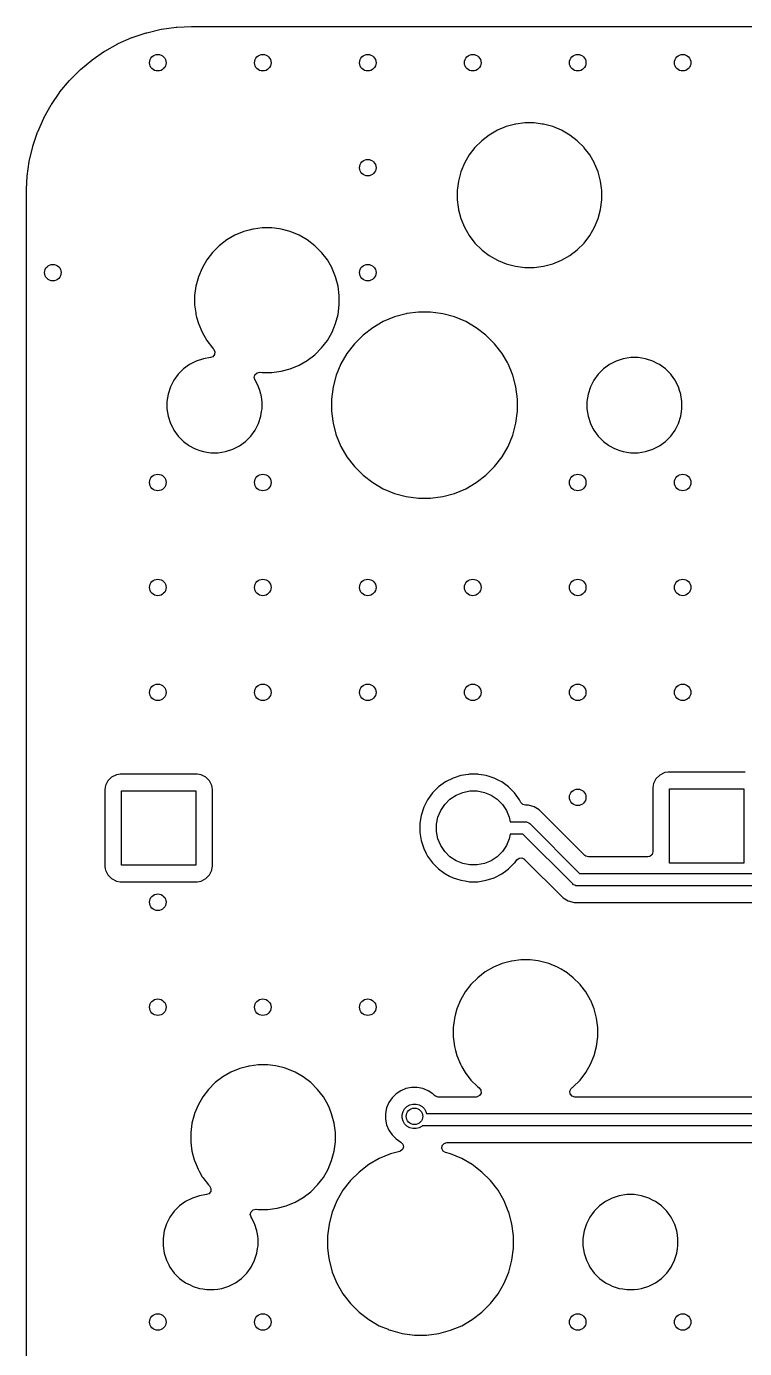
# Model space of a CAD drawing. Extents: x 2.6 to 14.2, y -9.4 to -3.8.
# Drawn here: x 2.558 to 3.242, y -5.056 to -3.796 of the extents above; entities that cross this region are included whole.
import ezdxf

# ---------------------------------------------------------------- set-up
doc = ezdxf.new("R2010")
doc.units = 0
doc.header["$MEASUREMENT"] = 0
doc.layers.add('BLACK', color=7, linetype='CONTINUOUS')

msp = doc.modelspace()

# ---------------------------------------------------------------- linework, layer by layer
at = {"layer": 'BLACK', "linetype": 'CONTINUOUS'}
for p, q in [((2.6589, -3.8065), (2.6722, -3.802)), ((2.6722, -3.802), (2.6726, -3.8019)), ((2.6726, -3.8019), (2.6864, -3.7986)), ((2.6864, -3.7986), (2.6868, -3.7986)), ((2.6868, -3.7986), (2.7008, -3.7966)), ((2.7008, -3.7966), (2.7012, -3.7966)), ((2.7012, -3.7966), (2.7154, -3.7959)), ((2.7154, -3.7959), (2.7156, -3.7959)), ((2.7156, -3.7959), (2.7192, -3.7959)), ((2.7192, -3.7959), (5.1783, -3.7959)), ((2.6328, -3.8194), (2.6451, -3.8125)), ((2.6451, -3.8125), (2.6455, -3.8123)), ((2.6455, -3.8123), (2.6584, -3.8066)), ((2.6584, -3.8066), (2.6589, -3.8065)), ((2.6096, -3.8369), (2.6205, -3.8279)), ((2.6205, -3.8279), (2.6208, -3.8276)), ((2.6208, -3.8276), (2.6324, -3.8196)), ((2.6324, -3.8196), (2.6328, -3.8194)), ((2.5993, -3.8471), (2.6093, -3.8372)), ((2.6093, -3.8372), (2.6096, -3.8369)), ((2.59, -3.8583), (2.599, -3.8475)), ((2.599, -3.8475), (2.5993, -3.8471)), ((2.5818, -3.8703), (2.5897, -3.8587)), ((2.5897, -3.8587), (2.59, -3.8583)), ((2.5747, -3.883), (2.5815, -3.8707)), ((2.5815, -3.8707), (2.5818, -3.8703)), ((2.5688, -3.8963), (2.5745, -3.8834)), ((2.5745, -3.8834), (2.5747, -3.883)), ((3.015, -3.8914), (3.0067, -3.8949)), ((3.0213, -3.8897), (3.015, -3.8914)), ((3.0238, -3.8891), (3.0213, -3.8897)), ((3.0242, -3.889), (3.0238, -3.8891)), ((3.0327, -3.8879), (3.0242, -3.889)), ((3.0417, -3.8879), (3.0327, -3.8879)), ((3.0327, -3.8879), (3.0327, -3.8879)), ((3.0492, -3.8889), (3.0417, -3.8879)), ((3.0417, -3.8879), (3.0417, -3.8879)), ((3.0507, -3.8891), (3.0492, -3.8889)), ((3.0594, -3.8914), (3.0507, -3.8891)), ((3.0678, -3.8949), (3.0594, -3.8914)), ((2.5641, -3.9101), (2.5686, -3.8967)), ((2.5686, -3.8967), (2.5688, -3.8963)), ((2.9917, -3.9049), (2.9853, -3.9113)), ((2.9989, -3.8994), (2.9917, -3.9049)), ((3.0067, -3.8949), (2.9989, -3.8994)), ((3.0067, -3.8949), (3.0067, -3.8949)), ((3.0756, -3.8994), (3.0678, -3.8949)), ((3.0678, -3.8949), (3.0678, -3.8949)), ((3.0828, -3.9049), (3.0756, -3.8994)), ((3.0892, -3.9113), (3.0828, -3.9049)), ((3.0828, -3.9049), (3.0828, -3.9049)), ((2.5608, -3.9242), (2.564, -3.9105)), ((2.564, -3.9105), (2.5641, -3.9101)), ((2.9853, -3.9113), (2.9798, -3.9184)), ((3.0894, -3.9116), (3.0892, -3.9113)), ((3.0892, -3.9113), (3.0892, -3.9113)), ((3.0892, -3.9113), (3.0892, -3.9113)), ((3.0947, -3.9184), (3.0894, -3.9116)), ((2.5588, -3.9386), (2.5607, -3.9247)), ((2.5607, -3.9247), (2.5608, -3.9242)), ((2.9753, -3.9263), (2.9718, -3.9346)), ((2.9798, -3.9184), (2.9753, -3.9263)), ((2.9753, -3.9263), (2.9753, -3.9263)), ((3.0992, -3.9263), (3.0947, -3.9184)), ((3.0947, -3.9184), (3.0947, -3.9184)), ((3.0947, -3.9184), (3.0947, -3.9184)), ((3.0993, -3.9266), (3.0992, -3.9263)), ((3.0992, -3.9263), (3.0992, -3.9263)), ((3.0992, -3.9263), (3.0992, -3.9263)), ((3.1026, -3.9346), (3.0993, -3.9266)), ((2.5585, -3.9441), (2.5587, -3.9391)), ((2.5587, -3.9391), (2.5588, -3.9386)), ((2.9695, -3.9433), (2.9683, -3.9523)), ((2.9718, -3.9346), (2.9695, -3.9433)), ((2.9695, -3.9433), (2.9695, -3.9433)), ((3.105, -3.9433), (3.1026, -3.9346)), ((3.1061, -3.9523), (3.105, -3.9433)), ((2.5581, -3.9519), (2.5585, -3.9441)), ((2.5581, -3.9523), (2.5581, -3.9519)), ((2.5581, -3.9519), (2.5581, -3.9519)), ((2.5581, -3.9533), (2.5581, -3.9523)), ((2.5581, -3.9535), (2.5581, -3.9533)), ((2.5581, -4.1532), (2.5581, -3.9535)), ((2.9683, -3.9523), (2.9683, -3.9613)), ((3.1061, -3.9526), (3.1061, -3.9523)), ((3.1061, -3.9613), (3.1061, -3.9526)), ((2.9683, -3.9613), (2.9692, -3.9682)), ((2.9692, -3.9682), (2.9695, -3.9703)), ((3.105, -3.9703), (3.1061, -3.9613)), ((2.9695, -3.9703), (2.9696, -3.9706)), ((2.9696, -3.9706), (2.9718, -3.979)), ((2.9718, -3.979), (2.9753, -3.9873)), ((3.0992, -3.9873), (3.1026, -3.979)), ((3.1026, -3.979), (3.105, -3.9703)), ((2.765, -3.9914), (2.7567, -3.9949)), ((2.7701, -3.99), (2.765, -3.9914)), ((2.7738, -3.9891), (2.7701, -3.99)), ((2.7742, -3.989), (2.7738, -3.9891)), ((2.7827, -3.9879), (2.7742, -3.989)), ((2.7917, -3.9879), (2.7827, -3.9879)), ((2.7827, -3.9879), (2.7827, -3.9879)), ((2.7992, -3.9889), (2.7917, -3.9879)), ((2.7917, -3.9879), (2.7917, -3.9879)), ((2.8007, -3.9891), (2.7992, -3.9889)), ((2.8094, -3.9914), (2.8007, -3.9891)), ((2.8178, -3.9949), (2.8094, -3.9914)), ((2.9753, -3.9873), (2.9753, -3.9873)), ((2.9753, -3.9873), (2.9798, -3.9952)), ((3.0947, -3.9952), (3.0992, -3.9873)), ((2.7417, -4.0049), (2.7353, -4.0113)), ((2.7489, -3.9994), (2.7417, -4.0049)), ((2.7567, -3.9949), (2.7489, -3.9994)), ((2.7567, -3.9949), (2.7567, -3.9949)), ((2.8256, -3.9994), (2.8178, -3.9949)), ((2.8178, -3.9949), (2.8178, -3.9949)), ((2.8328, -4.0049), (2.8256, -3.9994)), ((2.8392, -4.0113), (2.8328, -4.0049)), ((2.8328, -4.0049), (2.8328, -4.0049)), ((2.9798, -3.9952), (2.9853, -4.0023)), ((2.9853, -4.0023), (2.9853, -4.0023)), ((2.9853, -4.0023), (2.9917, -4.0087)), ((3.0828, -4.0087), (3.0892, -4.0023)), ((3.0892, -4.0023), (3.0947, -3.9952)), ((3.0892, -4.0023), (3.0892, -4.0023)), ((3.0892, -4.0023), (3.0892, -4.0023)), ((2.7298, -4.0184), (2.7253, -4.0263)), ((2.7353, -4.0113), (2.7298, -4.0184)), ((2.8394, -4.0116), (2.8392, -4.0113)), ((2.8392, -4.0113), (2.8392, -4.0113)), ((2.8392, -4.0113), (2.8392, -4.0113)), ((2.8447, -4.0184), (2.8394, -4.0116)), ((2.8492, -4.0263), (2.8447, -4.0184)), ((2.8447, -4.0184), (2.8447, -4.0184)), ((2.8447, -4.0184), (2.8447, -4.0184)), ((2.9917, -4.0087), (2.9917, -4.0087)), ((2.9917, -4.0087), (2.9917, -4.0087)), ((2.9917, -4.0087), (2.9921, -4.009)), ((2.9921, -4.009), (2.9989, -4.0142)), ((2.9989, -4.0142), (2.9989, -4.0142)), ((2.9989, -4.0142), (2.9989, -4.0142)), ((2.9989, -4.0142), (3.0067, -4.0187)), ((3.0067, -4.0187), (3.0067, -4.0187)), ((3.0067, -4.0187), (3.0067, -4.0187)), ((3.0067, -4.0187), (3.0074, -4.019)), ((3.0594, -4.0222), (3.0678, -4.0187)), ((3.0678, -4.0187), (3.0756, -4.0142)), ((3.0756, -4.0142), (3.0828, -4.0087)), ((3.0828, -4.0087), (3.0828, -4.0087)), ((3.0828, -4.0087), (3.0828, -4.0087)), ((2.7253, -4.0263), (2.7218, -4.0346)), ((2.7253, -4.0263), (2.7253, -4.0263)), ((2.8493, -4.0266), (2.8492, -4.0263)), ((2.8492, -4.0263), (2.8492, -4.0263)), ((2.8492, -4.0263), (2.8492, -4.0263)), ((2.8526, -4.0346), (2.8493, -4.0266)), ((3.0074, -4.019), (3.015, -4.0222)), ((3.015, -4.0222), (3.0238, -4.0245)), ((3.0238, -4.0245), (3.0327, -4.0257)), ((3.0327, -4.0257), (3.0327, -4.0257)), ((3.0327, -4.0257), (3.0417, -4.0257)), ((3.0417, -4.0257), (3.0507, -4.0245)), ((3.0417, -4.0257), (3.0417, -4.0257)), ((3.0507, -4.0245), (3.0594, -4.0222)), ((2.7195, -4.0433), (2.7183, -4.0523)), ((2.7218, -4.0346), (2.7195, -4.0433)), ((2.7195, -4.0433), (2.7195, -4.0433)), ((2.855, -4.0433), (2.8526, -4.0346)), ((2.8561, -4.0523), (2.855, -4.0433)), ((2.7183, -4.0523), (2.7183, -4.0613)), ((2.8561, -4.0613), (2.8561, -4.0523)), ((2.7183, -4.0613), (2.7193, -4.0688)), ((2.7193, -4.0688), (2.7195, -4.0703)), ((2.855, -4.0703), (2.8561, -4.0613)), ((2.9314, -4.0682), (2.9205, -4.0696)), ((2.943, -4.0682), (2.9314, -4.0682)), ((2.9314, -4.0682), (2.9314, -4.0682)), ((2.9526, -4.0695), (2.943, -4.0682)), ((2.943, -4.0682), (2.943, -4.0682)), ((2.7195, -4.0703), (2.7202, -4.073)), ((2.7202, -4.073), (2.7218, -4.079)), ((2.7218, -4.079), (2.7253, -4.0873)), ((2.8492, -4.0873), (2.8526, -4.079)), ((2.8526, -4.079), (2.855, -4.0703)), ((2.898, -4.0772), (2.8879, -4.083)), ((2.9087, -4.0727), (2.898, -4.0772)), ((2.898, -4.0772), (2.898, -4.0772)), ((2.9199, -4.0697), (2.9087, -4.0727)), ((2.9087, -4.0727), (2.9087, -4.0727)), ((2.9205, -4.0696), (2.9199, -4.0697)), ((2.9546, -4.0697), (2.9526, -4.0695)), ((2.9658, -4.0727), (2.9546, -4.0697)), ((2.9765, -4.0772), (2.9658, -4.0727)), ((2.9658, -4.0727), (2.9658, -4.0727)), ((2.9658, -4.0727), (2.9658, -4.0727)), ((2.9866, -4.083), (2.9765, -4.0772)), ((2.9765, -4.0772), (2.9765, -4.0772)), ((2.7253, -4.0873), (2.7253, -4.0873)), ((2.7253, -4.0873), (2.7298, -4.0952)), ((2.8447, -4.0952), (2.8492, -4.0873)), ((2.8787, -4.09), (2.8705, -4.0983)), ((2.8879, -4.083), (2.8787, -4.09)), ((2.8787, -4.09), (2.8787, -4.09)), ((2.9958, -4.09), (2.9866, -4.083)), ((3.004, -4.0983), (2.9958, -4.09)), ((2.9958, -4.09), (2.9958, -4.09)), ((2.7298, -4.0952), (2.7353, -4.1023)), ((2.7353, -4.1023), (2.7353, -4.1023)), ((2.7353, -4.1023), (2.7362, -4.1033)), ((2.7362, -4.1033), (2.7375, -4.1057)), ((2.7375, -4.1057), (2.7373, -4.1084)), ((2.8328, -4.1087), (2.8392, -4.1023)), ((2.8392, -4.1023), (2.8447, -4.0952)), ((2.8392, -4.1023), (2.8392, -4.1023)), ((2.8392, -4.1023), (2.8392, -4.1023)), ((2.8705, -4.0983), (2.8634, -4.1075)), ((2.8705, -4.0983), (2.8705, -4.0983)), ((3.0111, -4.1075), (3.004, -4.0983)), ((3.004, -4.0983), (3.004, -4.0983)), ((2.7135, -4.1181), (2.7077, -4.1222)), ((2.7198, -4.1148), (2.7135, -4.1181)), ((2.7266, -4.1126), (2.7198, -4.1148)), ((2.7198, -4.1148), (2.7198, -4.1148)), ((2.7335, -4.1115), (2.7266, -4.1126)), ((2.7357, -4.1106), (2.7335, -4.1115)), ((2.7373, -4.1084), (2.7357, -4.1106)), ((2.8094, -4.1222), (2.8178, -4.1187)), ((2.8178, -4.1187), (2.8256, -4.1142)), ((2.8256, -4.1142), (2.8328, -4.1087)), ((2.8328, -4.1087), (2.8328, -4.1087)), ((2.8328, -4.1087), (2.8328, -4.1087)), ((2.8576, -4.1175), (2.8532, -4.1283)), ((2.8634, -4.1075), (2.8576, -4.1175)), ((2.8576, -4.1175), (2.8576, -4.1175)), ((3.0162, -4.1163), (3.0111, -4.1075)), ((3.0169, -4.1175), (3.0162, -4.1163)), ((3.0194, -4.1235), (3.0169, -4.1175)), ((3.1135, -4.1181), (3.1077, -4.1222)), ((3.1198, -4.1148), (3.1135, -4.1181)), ((3.1266, -4.1126), (3.1198, -4.1148)), ((3.1198, -4.1148), (3.1198, -4.1148)), ((3.1337, -4.1115), (3.1266, -4.1126)), ((3.1408, -4.1115), (3.1337, -4.1115)), ((3.1337, -4.1115), (3.1337, -4.1115)), ((3.1478, -4.1126), (3.1408, -4.1115)), ((3.1408, -4.1115), (3.1408, -4.1115)), ((3.1546, -4.1148), (3.1478, -4.1126)), ((3.1589, -4.117), (3.1546, -4.1148)), ((3.1546, -4.1148), (3.1546, -4.1148)), ((3.161, -4.1181), (3.1589, -4.117)), ((3.1667, -4.1222), (3.161, -4.1181)), ((3.161, -4.1181), (3.161, -4.1181)), ((3.161, -4.1181), (3.161, -4.1181)), ((2.7027, -4.1273), (2.6985, -4.1331)), ((2.7077, -4.1222), (2.7027, -4.1273)), ((2.7027, -4.1273), (2.7027, -4.1273)), ((2.7077, -4.1222), (2.7077, -4.1222)), ((2.7751, -4.1306), (2.7757, -4.1279)), ((2.7759, -4.1329), (2.7751, -4.1306)), ((2.7757, -4.1279), (2.7777, -4.126)), ((2.7777, -4.126), (2.7804, -4.1254)), ((2.7804, -4.1254), (2.7806, -4.1254)), ((2.7806, -4.1254), (2.7827, -4.1257)), ((2.7827, -4.1257), (2.7827, -4.1257)), ((2.7827, -4.1257), (2.7917, -4.1257)), ((2.7917, -4.1257), (2.8007, -4.1245)), ((2.7917, -4.1257), (2.7917, -4.1257)), ((2.8007, -4.1245), (2.8094, -4.1222)), ((2.8532, -4.1283), (2.8502, -4.1394)), ((2.8532, -4.1283), (2.8532, -4.1283)), ((3.021, -4.1276), (3.0194, -4.1235)), ((3.0213, -4.1283), (3.021, -4.1276)), ((3.0243, -4.1395), (3.0213, -4.1283)), ((3.1027, -4.1273), (3.0985, -4.1331)), ((3.1077, -4.1222), (3.1027, -4.1273)), ((3.1027, -4.1273), (3.1027, -4.1273)), ((3.1077, -4.1222), (3.1077, -4.1222)), ((3.1718, -4.1273), (3.1667, -4.1222)), ((3.1667, -4.1222), (3.1667, -4.1222)), ((3.1749, -4.1315), (3.1718, -4.1273)), ((3.1718, -4.1273), (3.1718, -4.1273)), ((3.176, -4.1331), (3.1749, -4.1315)), ((2.6953, -4.1394), (2.6931, -4.1462)), ((2.6985, -4.1331), (2.6953, -4.1394)), ((2.6953, -4.1394), (2.6953, -4.1394)), ((2.776, -4.1331), (2.7759, -4.1329)), ((2.7759, -4.1329), (2.7759, -4.1329)), ((2.7771, -4.1352), (2.776, -4.1331)), ((2.776, -4.1331), (2.776, -4.1331)), ((2.776, -4.1331), (2.776, -4.1331)), ((2.7792, -4.1394), (2.7771, -4.1352)), ((2.7803, -4.1428), (2.7792, -4.1394)), ((2.7792, -4.1394), (2.7792, -4.1394)), ((2.7814, -4.1462), (2.7803, -4.1428)), ((2.8501, -4.1395), (2.8486, -4.151)), ((2.8502, -4.1394), (2.8501, -4.1395)), ((2.8501, -4.1395), (2.8501, -4.1395)), ((3.0258, -4.151), (3.0243, -4.1395)), ((3.0953, -4.1394), (3.0931, -4.1462)), ((3.0985, -4.1331), (3.0953, -4.1394)), ((3.0953, -4.1394), (3.0953, -4.1394)), ((3.1771, -4.1352), (3.176, -4.1331)), ((3.1792, -4.1394), (3.1771, -4.1352)), ((3.1803, -4.1428), (3.1792, -4.1394)), ((3.1792, -4.1394), (3.1792, -4.1394)), ((3.1814, -4.1462), (3.1803, -4.1428)), ((2.5581, -4.3442), (2.5581, -4.1532)), ((2.6931, -4.1462), (2.6919, -4.1532)), ((2.6919, -4.1532), (2.6919, -4.1604)), ((2.7815, -4.147), (2.7814, -4.1462)), ((2.7822, -4.151), (2.7815, -4.147)), ((2.7823, -4.1516), (2.7822, -4.151)), ((2.7825, -4.1532), (2.7823, -4.1516)), ((2.7825, -4.1604), (2.7825, -4.1532)), ((2.8486, -4.151), (2.8486, -4.1626)), ((3.0258, -4.1532), (3.0258, -4.151)), ((3.0258, -4.1626), (3.0258, -4.1532)), ((3.0931, -4.1462), (3.0919, -4.1532)), ((3.0919, -4.1532), (3.0919, -4.1604)), ((3.1815, -4.147), (3.1814, -4.1462)), ((3.1825, -4.1532), (3.1815, -4.147)), ((3.1825, -4.1535), (3.1825, -4.1532)), ((3.1825, -4.1604), (3.1825, -4.1535)), ((2.6919, -4.1604), (2.6931, -4.1674)), ((2.6931, -4.1674), (2.6953, -4.1742)), ((2.7792, -4.1742), (2.7814, -4.1674)), ((2.7814, -4.1674), (2.7821, -4.1629)), ((2.7821, -4.1629), (2.7825, -4.1604)), ((2.8486, -4.1626), (2.8499, -4.1722)), ((3.0243, -4.1741), (3.0258, -4.1626)), ((3.0919, -4.1604), (3.0931, -4.1674)), ((3.0931, -4.1674), (3.0953, -4.1742)), ((3.1792, -4.1742), (3.1814, -4.1674)), ((3.1814, -4.1674), (3.1821, -4.1629)), ((3.1821, -4.1629), (3.1825, -4.1604)), ((2.6953, -4.1742), (2.6953, -4.1742)), ((2.6953, -4.1742), (2.6971, -4.1779)), ((2.6971, -4.1779), (2.6977, -4.179)), ((2.6977, -4.179), (2.6985, -4.1805)), ((2.6985, -4.1805), (2.7027, -4.1863)), ((2.7718, -4.1863), (2.776, -4.1805)), ((2.776, -4.1805), (2.7792, -4.1742)), ((2.8499, -4.1722), (2.8501, -4.1741)), ((2.8501, -4.1741), (2.8529, -4.1845)), ((3.0213, -4.1853), (3.0243, -4.1741)), ((3.0953, -4.1742), (3.0953, -4.1742)), ((3.0953, -4.1742), (3.0971, -4.1779)), ((3.0971, -4.1779), (3.0977, -4.179)), ((3.0977, -4.179), (3.0985, -4.1805)), ((3.0985, -4.1805), (3.1027, -4.1863)), ((3.1718, -4.1863), (3.176, -4.1805)), ((3.176, -4.1805), (3.1792, -4.1742)), ((2.7027, -4.1863), (2.7027, -4.1863)), ((2.7027, -4.1863), (2.7077, -4.1913)), ((2.7077, -4.1913), (2.7077, -4.1913)), ((2.7077, -4.1913), (2.7125, -4.1948)), ((2.7125, -4.1948), (2.7135, -4.1955)), ((2.761, -4.1955), (2.7667, -4.1913)), ((2.7667, -4.1913), (2.7718, -4.1863)), ((2.8529, -4.1845), (2.8532, -4.1853)), ((2.8532, -4.1853), (2.8532, -4.1853)), ((2.8532, -4.1853), (2.8576, -4.1961)), ((3.0169, -4.1961), (3.0213, -4.1853)), ((3.1027, -4.1863), (3.1027, -4.1863)), ((3.1027, -4.1863), (3.1077, -4.1913)), ((3.1077, -4.1913), (3.1077, -4.1913)), ((3.1077, -4.1913), (3.1125, -4.1948)), ((3.1125, -4.1948), (3.1135, -4.1955)), ((3.161, -4.1955), (3.1667, -4.1913)), ((3.1667, -4.1913), (3.1718, -4.1863)), ((2.7135, -4.1955), (2.7176, -4.1977)), ((2.7176, -4.1977), (2.7198, -4.1988)), ((2.7198, -4.1988), (2.7198, -4.1988)), ((2.7198, -4.1988), (2.7232, -4.1999)), ((2.7232, -4.1999), (2.7266, -4.201)), ((2.7266, -4.201), (2.7299, -4.2015)), ((2.7299, -4.2015), (2.7337, -4.2021)), ((2.7337, -4.2021), (2.7337, -4.2021)), ((2.7337, -4.2021), (2.7408, -4.2021)), ((2.7408, -4.2021), (2.7442, -4.2016)), ((2.7442, -4.2016), (2.7478, -4.201)), ((2.7478, -4.201), (2.7546, -4.1988)), ((2.7546, -4.1988), (2.761, -4.1955)), ((2.8576, -4.1961), (2.8576, -4.1961)), ((2.8576, -4.1961), (2.8634, -4.2061)), ((2.8634, -4.2061), (2.8705, -4.2153)), ((3.004, -4.2153), (3.0111, -4.2061)), ((3.0111, -4.2061), (3.0169, -4.1961)), ((3.1135, -4.1955), (3.1176, -4.1977)), ((3.1176, -4.1977), (3.1198, -4.1988)), ((3.1198, -4.1988), (3.1198, -4.1988)), ((3.1198, -4.1988), (3.1232, -4.1999)), ((3.1232, -4.1999), (3.1266, -4.201)), ((3.1266, -4.201), (3.1299, -4.2015)), ((3.1299, -4.2015), (3.1337, -4.2021)), ((3.1337, -4.2021), (3.1337, -4.2021)), ((3.1337, -4.2021), (3.1408, -4.2021)), ((3.1408, -4.2021), (3.1442, -4.2016)), ((3.1442, -4.2016), (3.1478, -4.201)), ((3.1478, -4.201), (3.1546, -4.1988)), ((3.1546, -4.1988), (3.161, -4.1955)), ((2.8705, -4.2153), (2.8705, -4.2153)), ((2.8705, -4.2153), (2.8787, -4.2236)), ((2.9958, -4.2236), (3.004, -4.2153)), ((2.8787, -4.2236), (2.8787, -4.2236)), ((2.8787, -4.2236), (2.8879, -4.2306)), ((2.8879, -4.2306), (2.898, -4.2364)), ((2.9765, -4.2364), (2.9866, -4.2306)), ((2.9866, -4.2306), (2.9958, -4.2236)), ((2.898, -4.2364), (2.898, -4.2364)), ((2.898, -4.2364), (2.898, -4.2364)), ((2.898, -4.2364), (2.9087, -4.2409)), ((2.9087, -4.2409), (2.9199, -4.2439)), ((2.9199, -4.2439), (2.9314, -4.2454)), ((2.9314, -4.2454), (2.9314, -4.2454)), ((2.9314, -4.2454), (2.943, -4.2454)), ((2.943, -4.2454), (2.9546, -4.2439)), ((2.943, -4.2454), (2.943, -4.2454)), ((2.9546, -4.2439), (2.9658, -4.2409)), ((2.9658, -4.2409), (2.9765, -4.2364)), ((2.5581, -4.523), (2.5581, -4.3442)), ((2.6437, -4.5091), (2.6392, -4.5113)), ((2.6443, -4.509), (2.6437, -4.5091)), ((2.6473, -4.5085), (2.6443, -4.509)), ((2.7207, -4.5085), (2.6473, -4.5085)), ((2.7244, -4.5091), (2.7207, -4.5085)), ((2.725, -4.5094), (2.7244, -4.5091)), ((2.7288, -4.5113), (2.725, -4.5094)), ((2.972, -4.5097), (2.9644, -4.5122)), ((2.979, -4.5086), (2.972, -4.5097)), ((2.98, -4.5085), (2.979, -4.5086)), ((2.988, -4.5085), (2.98, -4.5085)), ((2.9891, -4.5086), (2.988, -4.5085)), ((2.996, -4.5097), (2.9891, -4.5086)), ((3.0037, -4.5122), (2.996, -4.5097)), ((3.1613, -4.5094), (3.1577, -4.5129)), ((3.1657, -4.5071), (3.1613, -4.5094)), ((3.1613, -4.5094), (3.1613, -4.5094)), ((3.1613, -4.5094), (3.1613, -4.5094)), ((3.1662, -4.507), (3.1657, -4.5071)), ((3.1694, -4.5065), (3.1662, -4.507)), ((3.2427, -4.5065), (3.1694, -4.5065)), ((2.6334, -4.5193), (2.6328, -4.523)), ((2.6357, -4.5149), (2.6334, -4.5193)), ((2.6392, -4.5113), (2.6357, -4.5149)), ((2.6357, -4.5149), (2.6357, -4.5149)), ((2.6392, -4.5113), (2.6392, -4.5113)), ((2.6392, -4.5113), (2.6392, -4.5113)), ((2.7324, -4.5149), (2.7288, -4.5113)), ((2.7288, -4.5113), (2.7288, -4.5113)), ((2.7288, -4.5113), (2.7288, -4.5113)), ((2.7346, -4.5193), (2.7324, -4.5149)), ((2.7324, -4.5149), (2.7324, -4.5149)), ((2.7324, -4.5149), (2.7324, -4.5149)), ((2.7352, -4.523), (2.7346, -4.5193)), ((2.9507, -4.5206), (2.945, -4.5263)), ((2.9572, -4.5159), (2.9507, -4.5206)), ((2.9644, -4.5122), (2.9572, -4.5159)), ((3.0081, -4.5145), (3.0037, -4.5122)), ((3.0109, -4.5159), (3.0081, -4.5145)), ((3.0174, -4.5206), (3.0109, -4.5159)), ((3.0109, -4.5159), (3.0109, -4.5159)), ((3.0109, -4.5159), (3.0109, -4.5159)), ((3.0231, -4.5263), (3.0174, -4.5206)), ((3.1555, -4.5173), (3.1549, -4.521)), ((3.1549, -4.521), (3.1549, -4.521)), ((3.1549, -4.521), (3.1549, -4.521)), ((3.1549, -4.521), (3.1549, -4.5537)), ((3.1573, -4.5136), (3.1555, -4.5173)), ((3.1577, -4.5129), (3.1573, -4.5136)), ((3.1577, -4.5129), (3.1577, -4.5129)), ((3.1577, -4.5129), (3.1577, -4.5129)), ((3.1706, -4.5931), (3.1706, -4.5223)), ((3.1706, -4.5223), (3.2415, -4.5223)), ((3.2415, -4.5223), (3.2415, -4.5931)), ((2.5581, -4.9508), (2.5581, -4.523)), ((2.6328, -4.523), (2.6328, -4.5964)), ((2.6486, -4.5951), (2.6486, -4.5242)), ((2.6486, -4.5242), (2.7195, -4.5242)), ((2.7195, -4.5242), (2.7195, -4.5951)), ((2.7352, -4.5556), (2.7352, -4.523)), ((2.9402, -4.5328), (2.9366, -4.54)), ((2.945, -4.5263), (2.9402, -4.5328)), ((2.9566, -4.5372), (2.9615, -4.5323)), ((2.9615, -4.5323), (2.9673, -4.5284)), ((2.9673, -4.5284), (2.9737, -4.5258)), ((2.9737, -4.5258), (2.9805, -4.5244)), ((2.9805, -4.5244), (2.9875, -4.5244)), ((2.9875, -4.5244), (2.9943, -4.5258)), ((2.9943, -4.5258), (3.0007, -4.5284)), ((3.0007, -4.5284), (3.0065, -4.5323)), ((3.0065, -4.5323), (3.0114, -4.5372)), ((3.0278, -4.5328), (3.0231, -4.5263)), ((3.0291, -4.5353), (3.0278, -4.5328)), ((3.0308, -4.5372), (3.0291, -4.5353)), ((2.9341, -4.5477), (2.9332, -4.5531)), ((2.9366, -4.54), (2.9341, -4.5477)), ((2.9501, -4.5494), (2.9528, -4.543)), ((2.9528, -4.543), (2.9566, -4.5372)), ((3.0114, -4.5372), (3.0153, -4.543)), ((3.0153, -4.543), (3.0179, -4.5494)), ((3.0334, -4.538), (3.0308, -4.5372)), ((3.0362, -4.538), (3.0334, -4.538)), ((3.0374, -4.5383), (3.0362, -4.538)), ((3.0362, -4.538), (3.0362, -4.538)), ((3.0407, -4.5392), (3.0374, -4.5383)), ((3.0417, -4.5395), (3.0407, -4.5392)), ((3.0407, -4.5392), (3.0407, -4.5392)), ((3.0466, -4.5423), (3.0417, -4.5395)), ((3.0417, -4.5395), (3.0417, -4.5395)), ((3.0901, -4.5858), (3.0466, -4.5423)), ((3.0466, -4.5423), (3.0466, -4.5423)), ((2.7352, -4.5964), (2.7352, -4.5556)), ((2.9332, -4.5531), (2.9328, -4.5556)), ((2.9328, -4.5556), (2.9328, -4.5637)), ((2.9488, -4.5562), (2.9501, -4.5494)), ((2.9488, -4.5632), (2.9488, -4.5562)), ((3.0179, -4.5494), (3.0188, -4.5538)), ((3.0188, -4.5538), (3.0333, -4.5538)), ((3.0333, -4.5538), (3.0345, -4.5539)), ((3.0345, -4.5539), (3.0352, -4.5542)), ((3.0352, -4.5542), (3.0366, -4.5548)), ((3.0366, -4.5548), (3.0375, -4.5555)), ((3.0375, -4.5555), (3.085, -4.603)), ((3.1549, -4.5537), (3.1549, -4.5824)), ((2.9328, -4.5637), (2.9329, -4.5641)), ((2.9329, -4.5641), (2.9341, -4.5717)), ((2.9341, -4.5717), (2.9366, -4.5793)), ((2.9501, -4.57), (2.9488, -4.5632)), ((2.9528, -4.5764), (2.9501, -4.57)), ((3.0179, -4.57), (3.0153, -4.5764)), ((3.0188, -4.5656), (3.0179, -4.57)), ((3.0309, -4.5656), (3.0188, -4.5656)), ((3.0784, -4.6131), (3.0309, -4.5656)), ((2.9366, -4.5793), (2.9389, -4.5839)), ((2.9389, -4.5839), (2.9402, -4.5865)), ((2.9566, -4.5822), (2.9528, -4.5764)), ((2.9615, -4.5871), (2.9566, -4.5822)), ((3.0114, -4.5822), (3.0065, -4.5871)), ((3.0153, -4.5764), (3.0114, -4.5822)), ((3.0909, -4.5865), (3.0901, -4.5858)), ((3.1541, -4.585), (3.152, -4.5868)), ((3.1549, -4.5824), (3.1541, -4.585)), ((2.6328, -4.5964), (2.6332, -4.5985)), ((2.6332, -4.5985), (2.6334, -4.6)), ((2.7195, -4.5951), (2.6486, -4.5951)), ((2.7346, -4.6), (2.7351, -4.5971)), ((2.7351, -4.5971), (2.7352, -4.5964)), ((2.9402, -4.5865), (2.9402, -4.5865)), ((2.9402, -4.5865), (2.945, -4.593)), ((2.945, -4.593), (2.9507, -4.5987)), ((2.9673, -4.5909), (2.9615, -4.5871)), ((2.9737, -4.5936), (2.9673, -4.5909)), ((2.9805, -4.5949), (2.9737, -4.5936)), ((2.9875, -4.5949), (2.9805, -4.5949)), ((2.9943, -4.5936), (2.9875, -4.5949)), ((3.0007, -4.5909), (2.9943, -4.5936)), ((3.0065, -4.5871), (3.0007, -4.5909)), ((3.0174, -4.5987), (3.0231, -4.593)), ((3.0231, -4.593), (3.0232, -4.5928)), ((3.0232, -4.5928), (3.0239, -4.5919)), ((3.0239, -4.5919), (3.0252, -4.5902)), ((3.0252, -4.5902), (3.0273, -4.5885)), ((3.0273, -4.5885), (3.0301, -4.5883)), ((3.0301, -4.5883), (3.0325, -4.5895)), ((3.0325, -4.5895), (3.0326, -4.5896)), ((3.0326, -4.5896), (3.0693, -4.6263)), ((3.0936, -4.5873), (3.0909, -4.5865)), ((3.15, -4.5873), (3.0936, -4.5873)), ((3.152, -4.5868), (3.15, -4.5873)), ((3.2415, -4.5931), (3.1706, -4.5931)), ((2.6334, -4.6), (2.6357, -4.6045)), ((2.6357, -4.6045), (2.6357, -4.6045)), ((2.6357, -4.6045), (2.6357, -4.6045)), ((2.6357, -4.6045), (2.6392, -4.608)), ((2.6392, -4.608), (2.6392, -4.608)), ((2.6392, -4.608), (2.6392, -4.608)), ((2.6392, -4.608), (2.6437, -4.6103)), ((2.6437, -4.6103), (2.6437, -4.6103)), ((2.6437, -4.6103), (2.6473, -4.6109)), ((2.6473, -4.6109), (2.6473, -4.6109)), ((2.6473, -4.6109), (2.7207, -4.6109)), ((2.7207, -4.6109), (2.7244, -4.6103)), ((2.7244, -4.6103), (2.7288, -4.608)), ((2.7288, -4.608), (2.7324, -4.6045)), ((2.7324, -4.6045), (2.7346, -4.6)), ((2.7346, -4.6), (2.7346, -4.6)), ((2.7346, -4.6), (2.7346, -4.6)), ((2.9507, -4.5987), (2.9567, -4.6031)), ((2.9567, -4.6031), (2.9572, -4.6035)), ((2.9572, -4.6035), (2.9612, -4.6055)), ((2.9612, -4.6055), (2.9644, -4.6071)), ((2.9644, -4.6071), (2.9644, -4.6071)), ((2.9644, -4.6071), (2.9644, -4.6071)), ((2.9644, -4.6071), (2.9678, -4.6083)), ((2.9678, -4.6083), (2.972, -4.6096)), ((2.972, -4.6096), (2.976, -4.6102)), ((2.976, -4.6102), (2.98, -4.6109)), ((2.98, -4.6109), (2.98, -4.6109)), ((2.98, -4.6109), (2.988, -4.6109)), ((2.988, -4.6109), (2.996, -4.6096)), ((2.988, -4.6109), (2.988, -4.6109)), ((2.996, -4.6096), (3.0037, -4.6071)), ((3.0037, -4.6071), (3.0109, -4.6035)), ((3.0109, -4.6035), (3.0156, -4.6)), ((3.0156, -4.6), (3.0174, -4.5987)), ((3.0174, -4.5987), (3.0174, -4.5987)), ((3.0174, -4.5987), (3.0174, -4.5987)), ((3.085, -4.603), (3.4031, -4.603)), ((3.0793, -4.6139), (3.0784, -4.6131)), ((3.0803, -4.6143), (3.0793, -4.6139)), ((3.0814, -4.6147), (3.0803, -4.6143)), ((3.0826, -4.6149), (3.0814, -4.6147)), ((3.4055, -4.6149), (3.0826, -4.6149)), ((3.0693, -4.6263), (3.0742, -4.6291)), ((3.0742, -4.6291), (3.0797, -4.6306)), ((3.0797, -4.6306), (3.0797, -4.6306)), ((3.0797, -4.6306), (3.0797, -4.6306)), ((3.0797, -4.6306), (3.4084, -4.6306)), ((3.02, -4.6866), (3.0188, -4.6869)), ((3.0204, -4.6866), (3.02, -4.6866)), ((3.0289, -4.6854), (3.0204, -4.6866)), ((3.038, -4.6854), (3.0289, -4.6854)), ((3.0289, -4.6854), (3.0289, -4.6854)), ((3.0454, -4.6864), (3.038, -4.6854)), ((3.038, -4.6854), (3.038, -4.6854)), ((3.0469, -4.6866), (3.0454, -4.6864)), ((3.0556, -4.6889), (3.0469, -4.6866)), ((2.9951, -4.6969), (2.9879, -4.7024)), ((3.0029, -4.6924), (2.9951, -4.6969)), ((3.0112, -4.6889), (3.0029, -4.6924)), ((3.0029, -4.6924), (3.0029, -4.6924)), ((3.0188, -4.6869), (3.0112, -4.6889)), ((3.064, -4.6924), (3.0556, -4.6889)), ((3.0673, -4.6943), (3.064, -4.6924)), ((3.064, -4.6924), (3.064, -4.6924)), ((3.0717, -4.6969), (3.0673, -4.6943)), ((3.0718, -4.6969), (3.0717, -4.6969)), ((3.079, -4.7024), (3.0718, -4.6969)), ((2.9815, -4.7088), (2.976, -4.716)), ((2.9879, -4.7024), (2.9815, -4.7088)), ((3.0854, -4.7088), (3.079, -4.7024)), ((3.079, -4.7024), (3.079, -4.7024)), ((3.0862, -4.7098), (3.0854, -4.7088)), ((3.0854, -4.7088), (3.0854, -4.7088)), ((3.0854, -4.7088), (3.0854, -4.7088)), ((3.0909, -4.716), (3.0862, -4.7098)), ((2.9715, -4.7238), (2.968, -4.7321)), ((2.976, -4.716), (2.9715, -4.7238)), ((2.9715, -4.7238), (2.9715, -4.7238)), ((3.0954, -4.7238), (3.0909, -4.716)), ((3.0909, -4.716), (3.0909, -4.716)), ((3.0909, -4.716), (3.0909, -4.716)), ((3.0956, -4.7242), (3.0954, -4.7238)), ((3.0954, -4.7238), (3.0954, -4.7238)), ((3.0954, -4.7238), (3.0954, -4.7238)), ((3.0988, -4.7321), (3.0956, -4.7242)), ((2.9668, -4.7367), (2.9657, -4.7409)), ((2.968, -4.7321), (2.9668, -4.7367)), ((3.1012, -4.7409), (3.0988, -4.7321)), ((2.9657, -4.7412), (2.9645, -4.7498)), ((2.9657, -4.7409), (2.9657, -4.7412)), ((3.1024, -4.7498), (3.1012, -4.7409)), ((2.9645, -4.7498), (2.9645, -4.7589)), ((2.9645, -4.7589), (2.9651, -4.7633)), ((3.1012, -4.7678), (3.1024, -4.7589)), ((3.1024, -4.7589), (3.1024, -4.7498)), ((2.9651, -4.7633), (2.9657, -4.7678)), ((2.9657, -4.7678), (2.9667, -4.7717)), ((2.9667, -4.7717), (2.968, -4.7765)), ((3.0988, -4.7765), (3.1012, -4.7678)), ((2.7688, -4.7869), (2.7612, -4.7889)), ((2.77, -4.7866), (2.7688, -4.7869)), ((2.7704, -4.7866), (2.77, -4.7866)), ((2.7789, -4.7854), (2.7704, -4.7866)), ((2.788, -4.7854), (2.7789, -4.7854)), ((2.7789, -4.7854), (2.7789, -4.7854)), ((2.7954, -4.7864), (2.788, -4.7854)), ((2.788, -4.7854), (2.788, -4.7854)), ((2.7969, -4.7866), (2.7954, -4.7864)), ((2.8035, -4.7884), (2.7969, -4.7866)), ((2.968, -4.7765), (2.9715, -4.7849)), ((2.9715, -4.7849), (2.9715, -4.7849)), ((2.9715, -4.7849), (2.9729, -4.7873)), ((2.9729, -4.7873), (2.976, -4.7927)), ((3.0909, -4.7927), (3.0954, -4.7849)), ((3.0954, -4.7849), (3.0988, -4.7765)), ((2.7451, -4.7969), (2.7379, -4.8024)), ((2.7529, -4.7924), (2.7451, -4.7969)), ((2.7612, -4.7889), (2.7529, -4.7924)), ((2.7529, -4.7924), (2.7529, -4.7924)), ((2.8056, -4.7889), (2.8035, -4.7884)), ((2.814, -4.7924), (2.8056, -4.7889)), ((2.8218, -4.7969), (2.814, -4.7924)), ((2.814, -4.7924), (2.814, -4.7924)), ((2.829, -4.8024), (2.8218, -4.7969)), ((2.976, -4.7927), (2.976, -4.7927)), ((2.976, -4.7927), (2.9815, -4.7999)), ((2.9815, -4.7999), (2.9815, -4.7999)), ((2.9815, -4.7999), (2.9879, -4.8063)), ((3.079, -4.8063), (3.0854, -4.7999)), ((3.0854, -4.7999), (3.0909, -4.7927)), ((3.0854, -4.7999), (3.0854, -4.7999)), ((3.0854, -4.7999), (3.0854, -4.7999)), ((2.7315, -4.8088), (2.726, -4.816)), ((2.7379, -4.8024), (2.7315, -4.8088)), ((2.8354, -4.8088), (2.829, -4.8024)), ((2.829, -4.8024), (2.829, -4.8024)), ((2.8409, -4.816), (2.8354, -4.8088)), ((2.8354, -4.8088), (2.8354, -4.8088)), ((2.8354, -4.8088), (2.8354, -4.8088)), ((2.8354, -4.8088), (2.8354, -4.8088)), ((2.9146, -4.8101), (2.9101, -4.8131)), ((2.9196, -4.808), (2.9146, -4.8101)), ((2.9146, -4.8101), (2.9146, -4.8101)), ((2.925, -4.8069), (2.9196, -4.808)), ((2.9196, -4.808), (2.9196, -4.808)), ((2.9304, -4.8069), (2.925, -4.8069)), ((2.925, -4.8069), (2.925, -4.8069)), ((2.9357, -4.808), (2.9304, -4.8069)), ((2.9304, -4.8069), (2.9304, -4.8069)), ((2.9407, -4.8101), (2.9357, -4.808)), ((2.9357, -4.808), (2.9357, -4.808)), ((2.9453, -4.8131), (2.9407, -4.8101)), ((2.9407, -4.8101), (2.9407, -4.8101)), ((2.9879, -4.8063), (2.9879, -4.8063)), ((2.9879, -4.8063), (2.9893, -4.8073)), ((2.9893, -4.8073), (2.9909, -4.8096)), ((2.9911, -4.8123), (2.9897, -4.8147)), ((2.9909, -4.8096), (2.9911, -4.8123)), ((3.0757, -4.8105), (3.0769, -4.808)), ((3.0761, -4.8132), (3.0757, -4.8105)), ((3.0769, -4.808), (3.0776, -4.8073)), ((3.0776, -4.8073), (3.0781, -4.8069)), ((3.0781, -4.8069), (3.079, -4.8063)), ((3.079, -4.8063), (3.079, -4.8063)), ((3.079, -4.8063), (3.079, -4.8063)), ((2.7215, -4.8238), (2.7182, -4.8319)), ((2.726, -4.816), (2.7215, -4.8238)), ((2.7215, -4.8238), (2.7215, -4.8238)), ((2.8454, -4.8238), (2.8409, -4.816)), ((2.8409, -4.816), (2.8409, -4.816)), ((2.8409, -4.816), (2.8409, -4.816)), ((2.8466, -4.8268), (2.8454, -4.8238)), ((2.8454, -4.8238), (2.8454, -4.8238)), ((2.8454, -4.8238), (2.8454, -4.8238)), ((2.9032, -4.8214), (2.9012, -4.8265)), ((2.9063, -4.8169), (2.9032, -4.8214)), ((2.9032, -4.8214), (2.9032, -4.8214)), ((2.9101, -4.8131), (2.9063, -4.8169)), ((2.9063, -4.8169), (2.9063, -4.8169)), ((2.9101, -4.8131), (2.9101, -4.8131)), ((2.9183, -4.8273), (2.9205, -4.8251)), ((2.9205, -4.8251), (2.9232, -4.8236)), ((2.9232, -4.8236), (2.9261, -4.8228)), ((2.9261, -4.8228), (2.9292, -4.8228)), ((2.9292, -4.8228), (2.9322, -4.8236)), ((2.9322, -4.8236), (2.9349, -4.8251)), ((2.9349, -4.8251), (2.9371, -4.8273)), ((2.9468, -4.8147), (2.9453, -4.8131)), ((2.9453, -4.8131), (2.9453, -4.8131)), ((2.9477, -4.8153), (2.9468, -4.8147)), ((2.9503, -4.8161), (2.9477, -4.8153)), ((2.9863, -4.8161), (2.9503, -4.8161)), ((2.9873, -4.816), (2.9863, -4.8161)), ((2.9897, -4.8147), (2.9873, -4.816)), ((3.0779, -4.8153), (3.0761, -4.8132)), ((3.0806, -4.8161), (3.0779, -4.8153)), ((3.3226, -4.8161), (3.0806, -4.8161)), ((2.718, -4.8321), (2.7157, -4.8409)), ((2.7182, -4.8319), (2.718, -4.8321)), ((2.8488, -4.8321), (2.8466, -4.8268)), ((2.8512, -4.8409), (2.8488, -4.8321)), ((2.9012, -4.8265), (2.9001, -4.8318)), ((2.9001, -4.8318), (2.9001, -4.8318)), ((2.9001, -4.8318), (2.9001, -4.8372)), ((2.9001, -4.8372), (2.9001, -4.8372)), ((2.9001, -4.8372), (2.9001, -4.8372)), ((2.9001, -4.8372), (2.9012, -4.8425)), ((2.9012, -4.8265), (2.9012, -4.8265)), ((2.916, -4.833), (2.9168, -4.83)), ((2.916, -4.836), (2.916, -4.833)), ((2.9168, -4.839), (2.916, -4.836)), ((2.9168, -4.83), (2.9183, -4.8273)), ((2.9371, -4.8273), (2.9386, -4.83)), ((2.9386, -4.83), (2.9391, -4.8319)), ((2.9391, -4.8319), (3.3311, -4.8319)), ((2.7157, -4.8412), (2.7145, -4.8498)), ((2.7145, -4.8498), (2.7145, -4.8589)), ((2.7157, -4.8409), (2.7157, -4.8412)), ((2.8524, -4.8498), (2.8512, -4.8409)), ((2.8524, -4.8589), (2.8524, -4.8498)), ((2.9012, -4.8425), (2.9012, -4.8425)), ((2.9012, -4.8425), (2.9032, -4.8476)), ((2.9032, -4.8476), (2.9032, -4.8476)), ((2.9032, -4.8476), (2.9063, -4.8521)), ((2.9183, -4.8417), (2.9168, -4.839)), ((2.9205, -4.8439), (2.9183, -4.8417)), ((2.9232, -4.8454), (2.9205, -4.8439)), ((2.9261, -4.8462), (2.9232, -4.8454)), ((2.9292, -4.8462), (2.9261, -4.8462)), ((2.9322, -4.8454), (2.9292, -4.8462)), ((2.9349, -4.8439), (2.9322, -4.8454)), ((2.9351, -4.8437), (2.9349, -4.8439)), ((3.3336, -4.8437), (2.9351, -4.8437)), ((2.7145, -4.8589), (2.715, -4.8624)), ((2.715, -4.8624), (2.7157, -4.8678)), ((2.8512, -4.8678), (2.8524, -4.8589)), ((2.9063, -4.8521), (2.9063, -4.8521)), ((2.9063, -4.8521), (2.9101, -4.8559)), ((2.9101, -4.8559), (2.9101, -4.8559)), ((2.9101, -4.8559), (2.9148, -4.8591)), ((2.9148, -4.8591), (2.9148, -4.8591)), ((2.9148, -4.8591), (2.9166, -4.8609)), ((2.9166, -4.8609), (2.9172, -4.8635)), ((2.9538, -4.8651), (2.9542, -4.8624)), ((2.9542, -4.8624), (2.9559, -4.8603)), ((2.9559, -4.8603), (2.9585, -4.8594)), ((2.9585, -4.8594), (2.9586, -4.8594)), ((2.9586, -4.8594), (3.3364, -4.8594)), ((2.7157, -4.8678), (2.7179, -4.8759)), ((2.8488, -4.8765), (2.8512, -4.8678)), ((2.8942, -4.8747), (2.8841, -4.8805)), ((2.9049, -4.8703), (2.8942, -4.8747)), ((2.8942, -4.8747), (2.8942, -4.8747)), ((2.9136, -4.8679), (2.9049, -4.8703)), ((2.9049, -4.8703), (2.9049, -4.8703)), ((2.9049, -4.8703), (2.9049, -4.8703)), ((2.9049, -4.8703), (2.9049, -4.8703)), ((2.914, -4.8678), (2.9136, -4.8679)), ((2.9162, -4.8661), (2.914, -4.8678)), ((2.9172, -4.8635), (2.9162, -4.8661)), ((2.955, -4.8676), (2.9538, -4.8651)), ((2.9574, -4.869), (2.955, -4.8676)), ((2.962, -4.8703), (2.9574, -4.869)), ((2.9727, -4.8747), (2.962, -4.8703)), ((2.962, -4.8703), (2.962, -4.8703)), ((2.962, -4.8703), (2.962, -4.8703)), ((2.9828, -4.8805), (2.9727, -4.8747)), ((2.9727, -4.8747), (2.9727, -4.8747)), ((2.7179, -4.8759), (2.718, -4.8765)), ((2.718, -4.8765), (2.7215, -4.8849)), ((2.7215, -4.8849), (2.7215, -4.8849)), ((2.7215, -4.8849), (2.7229, -4.8873)), ((2.7229, -4.8873), (2.7256, -4.892)), ((2.8409, -4.8927), (2.8454, -4.8849)), ((2.8454, -4.8849), (2.8488, -4.8765)), ((2.8749, -4.8876), (2.8667, -4.8958)), ((2.8841, -4.8805), (2.8749, -4.8876)), ((2.8749, -4.8876), (2.8749, -4.8876)), ((2.992, -4.8876), (2.9828, -4.8805)), ((3.0002, -4.8958), (2.992, -4.8876)), ((2.992, -4.8876), (2.992, -4.8876)), ((2.7256, -4.892), (2.726, -4.8927)), ((2.726, -4.8927), (2.7315, -4.8999)), ((2.7315, -4.8999), (2.7315, -4.8999)), ((2.7315, -4.8999), (2.7324, -4.9008)), ((2.7324, -4.9008), (2.7338, -4.9032)), ((2.829, -4.9063), (2.8354, -4.8999)), ((2.8354, -4.8999), (2.8409, -4.8927)), ((2.8354, -4.8999), (2.8354, -4.8999)), ((2.8354, -4.8999), (2.8354, -4.8999)), ((2.8667, -4.8958), (2.8596, -4.905)), ((2.8667, -4.8958), (2.8667, -4.8958)), ((3.0073, -4.905), (3.0002, -4.8958)), ((3.0002, -4.8958), (3.0002, -4.8958)), ((2.7161, -4.9124), (2.7097, -4.9156)), ((2.7228, -4.9102), (2.7161, -4.9124)), ((2.7161, -4.9124), (2.7161, -4.9124)), ((2.7297, -4.9091), (2.7228, -4.9102)), ((2.7319, -4.9082), (2.7297, -4.9091)), ((2.7336, -4.906), (2.7319, -4.9082)), ((2.7338, -4.9032), (2.7336, -4.906)), ((2.814, -4.9163), (2.8218, -4.9118)), ((2.8218, -4.9118), (2.829, -4.9063)), ((2.829, -4.9063), (2.829, -4.9063)), ((2.829, -4.9063), (2.829, -4.9063)), ((2.8596, -4.905), (2.8538, -4.9151)), ((3.0131, -4.9151), (3.0073, -4.905)), ((3.1161, -4.9124), (3.1097, -4.9156)), ((3.1228, -4.9102), (3.1161, -4.9124)), ((3.1161, -4.9124), (3.1161, -4.9124)), ((3.1299, -4.9091), (3.1228, -4.9102)), ((3.137, -4.9091), (3.1299, -4.9091)), ((3.1299, -4.9091), (3.1299, -4.9091)), ((3.1441, -4.9102), (3.137, -4.9091)), ((3.137, -4.9091), (3.137, -4.9091)), ((3.1508, -4.9124), (3.1441, -4.9102)), ((3.1552, -4.9146), (3.1508, -4.9124)), ((3.1508, -4.9124), (3.1508, -4.9124)), ((2.6989, -4.9248), (2.6947, -4.9306)), ((2.7039, -4.9198), (2.6989, -4.9248)), ((2.6989, -4.9248), (2.6989, -4.9248)), ((2.7097, -4.9156), (2.7039, -4.9198)), ((2.7039, -4.9198), (2.7039, -4.9198)), ((2.7713, -4.9281), (2.772, -4.9254)), ((2.772, -4.9254), (2.7739, -4.9235)), ((2.7739, -4.9235), (2.7766, -4.923)), ((2.7766, -4.923), (2.7768, -4.923)), ((2.7768, -4.923), (2.7789, -4.9233)), ((2.7789, -4.9233), (2.7789, -4.9233)), ((2.7789, -4.9233), (2.788, -4.9233)), ((2.788, -4.9233), (2.7969, -4.9221)), ((2.788, -4.9233), (2.788, -4.9233)), ((2.7969, -4.9221), (2.8056, -4.9197)), ((2.8056, -4.9197), (2.814, -4.9163)), ((2.8494, -4.9258), (2.8464, -4.937)), ((2.8538, -4.9151), (2.8494, -4.9258)), ((2.8494, -4.9258), (2.8494, -4.9258)), ((2.8538, -4.9151), (2.8538, -4.9151)), ((3.0171, -4.9248), (3.0131, -4.9151)), ((3.0131, -4.9151), (3.0131, -4.9151)), ((3.0175, -4.9258), (3.0171, -4.9248)), ((3.0205, -4.937), (3.0175, -4.9258)), ((3.0989, -4.9248), (3.0947, -4.9306)), ((3.1039, -4.9198), (3.0989, -4.9248)), ((3.0989, -4.9248), (3.0989, -4.9248)), ((3.1097, -4.9156), (3.1039, -4.9198)), ((3.1039, -4.9198), (3.1039, -4.9198)), ((3.1572, -4.9156), (3.1552, -4.9146)), ((3.163, -4.9198), (3.1572, -4.9156)), ((3.1572, -4.9156), (3.1572, -4.9156)), ((3.1572, -4.9156), (3.1572, -4.9156)), ((3.168, -4.9248), (3.163, -4.9198)), ((3.163, -4.9198), (3.163, -4.9198)), ((3.1704, -4.9281), (3.168, -4.9248)), ((3.168, -4.9248), (3.168, -4.9248)), ((2.6915, -4.937), (2.6893, -4.9437)), ((2.6947, -4.9306), (2.6915, -4.937)), ((2.6915, -4.937), (2.6915, -4.937)), ((2.7722, -4.9304), (2.7713, -4.9281)), ((2.7722, -4.9306), (2.7721, -4.9304)), ((2.7721, -4.9304), (2.7722, -4.9304)), ((2.7726, -4.9314), (2.7722, -4.9306)), ((2.7722, -4.9306), (2.7722, -4.9306)), ((2.7722, -4.9306), (2.7722, -4.9306)), ((2.7754, -4.937), (2.7726, -4.9314)), ((2.7757, -4.9377), (2.7754, -4.937)), ((2.7754, -4.937), (2.7754, -4.937)), ((2.7776, -4.9437), (2.7757, -4.9377)), ((2.8463, -4.9373), (2.8448, -4.9485)), ((2.8464, -4.937), (2.8463, -4.9373)), ((3.0221, -4.9485), (3.0205, -4.937)), ((3.0915, -4.937), (3.0893, -4.9437)), ((3.0947, -4.9306), (3.0915, -4.937)), ((3.0915, -4.937), (3.0915, -4.937)), ((3.1722, -4.9306), (3.1704, -4.9281)), ((3.1741, -4.9344), (3.1722, -4.9306)), ((3.1754, -4.937), (3.1741, -4.9344)), ((3.1757, -4.9377), (3.1754, -4.937)), ((3.1754, -4.937), (3.1754, -4.937)), ((3.1776, -4.9437), (3.1757, -4.9377)), ((2.5581, -5.1327), (2.5581, -4.9508)), ((2.6893, -4.9437), (2.6882, -4.9508)), ((2.6882, -4.9508), (2.6882, -4.9579)), ((2.7779, -4.9453), (2.7776, -4.9437)), ((2.7784, -4.9485), (2.7779, -4.9453)), ((2.7785, -4.9491), (2.7784, -4.9485)), ((2.7787, -4.9508), (2.7785, -4.9491)), ((2.7787, -4.9579), (2.7787, -4.9508)), ((2.8448, -4.9485), (2.8448, -4.9602)), ((3.0221, -4.9508), (3.0221, -4.9485)), ((3.0221, -4.9602), (3.0221, -4.9508)), ((3.0893, -4.9437), (3.0882, -4.9508)), ((3.0882, -4.9508), (3.0882, -4.9579)), ((3.1779, -4.9453), (3.1776, -4.9437)), ((3.1787, -4.9508), (3.1779, -4.9453)), ((3.1787, -4.9511), (3.1787, -4.9508)), ((3.1787, -4.9579), (3.1787, -4.9511)), ((2.6882, -4.9579), (2.6893, -4.965)), ((2.7776, -4.965), (2.7783, -4.9605)), ((2.7783, -4.9605), (2.7787, -4.9579)), ((2.8448, -4.9602), (2.8458, -4.9674)), ((3.0205, -4.9717), (3.0221, -4.9602)), ((3.0882, -4.9579), (3.0893, -4.965)), ((3.1776, -4.965), (3.1783, -4.9605)), ((3.1783, -4.9605), (3.1787, -4.9579)), ((2.6893, -4.965), (2.6915, -4.9717)), ((2.6915, -4.9717), (2.6915, -4.9717)), ((2.6915, -4.9717), (2.6937, -4.976)), ((2.6937, -4.976), (2.6944, -4.9776)), ((2.7722, -4.9781), (2.7754, -4.9717)), ((2.7754, -4.9717), (2.7776, -4.965)), ((2.8458, -4.9674), (2.8464, -4.9717)), ((2.8464, -4.9717), (2.849, -4.9814)), ((3.0175, -4.9829), (3.0205, -4.9717)), ((3.0893, -4.965), (3.0915, -4.9717)), ((3.0915, -4.9717), (3.0915, -4.9717)), ((3.0915, -4.9717), (3.0937, -4.976)), ((3.0937, -4.976), (3.0944, -4.9776)), ((3.1722, -4.9781), (3.1754, -4.9717)), ((3.1754, -4.9717), (3.1776, -4.965)), ((2.6944, -4.9776), (2.6947, -4.9781)), ((2.6947, -4.9781), (2.6989, -4.9839)), ((2.6989, -4.9839), (2.6989, -4.9839)), ((2.6989, -4.9839), (2.7039, -4.9889)), ((2.7039, -4.9889), (2.7039, -4.9889)), ((2.7039, -4.9889), (2.7084, -4.9921)), ((2.7572, -4.9931), (2.763, -4.9889)), ((2.763, -4.9889), (2.768, -4.9839)), ((2.768, -4.9839), (2.7722, -4.9781)), ((2.849, -4.9814), (2.8494, -4.9829)), ((2.8494, -4.9829), (2.8494, -4.9829)), ((2.8494, -4.9829), (2.8538, -4.9936)), ((3.0131, -4.9936), (3.0175, -4.9829)), ((3.0944, -4.9776), (3.0947, -4.9781)), ((3.0947, -4.9781), (3.0989, -4.9839)), ((3.0989, -4.9839), (3.0989, -4.9839)), ((3.0989, -4.9839), (3.1039, -4.9889)), ((3.1039, -4.9889), (3.1039, -4.9889)), ((3.1039, -4.9889), (3.1084, -4.9921)), ((3.1572, -4.9931), (3.163, -4.9889)), ((3.163, -4.9889), (3.168, -4.9839)), ((3.168, -4.9839), (3.1722, -4.9781)), ((2.7084, -4.9921), (2.7097, -4.9931)), ((2.7097, -4.9931), (2.7139, -4.9952)), ((2.7139, -4.9952), (2.7161, -4.9963)), ((2.7161, -4.9963), (2.7161, -4.9963)), ((2.7161, -4.9963), (2.717, -4.9966)), ((2.717, -4.9966), (2.7228, -4.9985)), ((2.7228, -4.9985), (2.7261, -4.999)), ((2.7261, -4.999), (2.7299, -4.9996)), ((2.7299, -4.9996), (2.7299, -4.9996)), ((2.7299, -4.9996), (2.737, -4.9996)), ((2.737, -4.9996), (2.7404, -4.9991)), ((2.7404, -4.9991), (2.7441, -4.9985)), ((2.7441, -4.9985), (2.7508, -4.9963)), ((2.7508, -4.9963), (2.7572, -4.9931)), ((2.8538, -4.9936), (2.8538, -4.9936)), ((2.8538, -4.9936), (2.8596, -5.0037)), ((3.0073, -5.0037), (3.0131, -4.9936)), ((3.1084, -4.9921), (3.1097, -4.9931)), ((3.1097, -4.9931), (3.1139, -4.9952)), ((3.1139, -4.9952), (3.1161, -4.9963)), ((3.1161, -4.9963), (3.1161, -4.9963)), ((3.1161, -4.9963), (3.117, -4.9966)), ((3.117, -4.9966), (3.1228, -4.9985)), ((3.1228, -4.9985), (3.1261, -4.999)), ((3.1261, -4.999), (3.1299, -4.9996)), ((3.1299, -4.9996), (3.1299, -4.9996)), ((3.1299, -4.9996), (3.137, -4.9996)), ((3.137, -4.9996), (3.1404, -4.9991)), ((3.1404, -4.9991), (3.1441, -4.9985)), ((3.1441, -4.9985), (3.1508, -4.9963)), ((3.1508, -4.9963), (3.1572, -4.9931)), ((2.8596, -5.0037), (2.8667, -5.0129)), ((2.8667, -5.0129), (2.8667, -5.0129)), ((2.8667, -5.0129), (2.8749, -5.0211)), ((2.992, -5.0211), (3.0002, -5.0129)), ((3.0002, -5.0129), (3.0073, -5.0037)), ((2.8749, -5.0211), (2.8749, -5.0211)), ((2.8749, -5.0211), (2.8841, -5.0282)), ((2.9828, -5.0282), (2.992, -5.0211)), ((2.8841, -5.0282), (2.8942, -5.034)), ((2.8942, -5.034), (2.8942, -5.034)), ((2.8942, -5.034), (2.8942, -5.034)), ((2.8942, -5.034), (2.9025, -5.0374)), ((2.9025, -5.0374), (2.9033, -5.0378)), ((2.9033, -5.0378), (2.9049, -5.0384)), ((2.9049, -5.0384), (2.9161, -5.0414)), ((2.9508, -5.0414), (2.962, -5.0384)), ((2.962, -5.0384), (2.9727, -5.034)), ((2.9727, -5.034), (2.9828, -5.0282)), ((2.9161, -5.0414), (2.9276, -5.0429)), ((2.9276, -5.0429), (2.9276, -5.0429)), ((2.9276, -5.0429), (2.9393, -5.0429)), ((2.9393, -5.0429), (2.9508, -5.0414)), ((2.9393, -5.0429), (2.9393, -5.0429))]:
    msp.add_line(p, q, dxfattribs=at)
at = {"layer": 'BLACK'}
for centre in [(2.6832, -3.8305), (2.7832, -3.8305), (2.8832, -3.8305), (2.9832, -3.8305), (3.0832, -3.8305), (3.1832, -3.8305), (2.8832, -3.9305), (2.5832, -4.0305), (2.8832, -4.0305), (2.6832, -4.2305), (2.7832, -4.2305), (3.0832, -4.2305), (3.1832, -4.2305), (2.6832, -4.3305), (2.7832, -4.3305), (2.8832, -4.3305), (2.9832, -4.3305), (3.0832, -4.3305), (3.1832, -4.3305), (2.6832, -4.4305), (2.7832, -4.4305), (2.8832, -4.4305), (2.9832, -4.4305), (3.0832, -4.4305), (3.1832, -4.4305), (3.0832, -4.5305), (2.6832, -4.6305), (2.6832, -4.7305), (2.7832, -4.7305), (2.8832, -4.7305), (2.9277, -4.8345), (2.6832, -5.0305), (2.7832, -5.0305), (3.0832, -5.0305), (3.1832, -5.0305)]:
    msp.add_circle(centre, 0.00787, dxfattribs=at)

doc.saveas('drawing.dxf')
